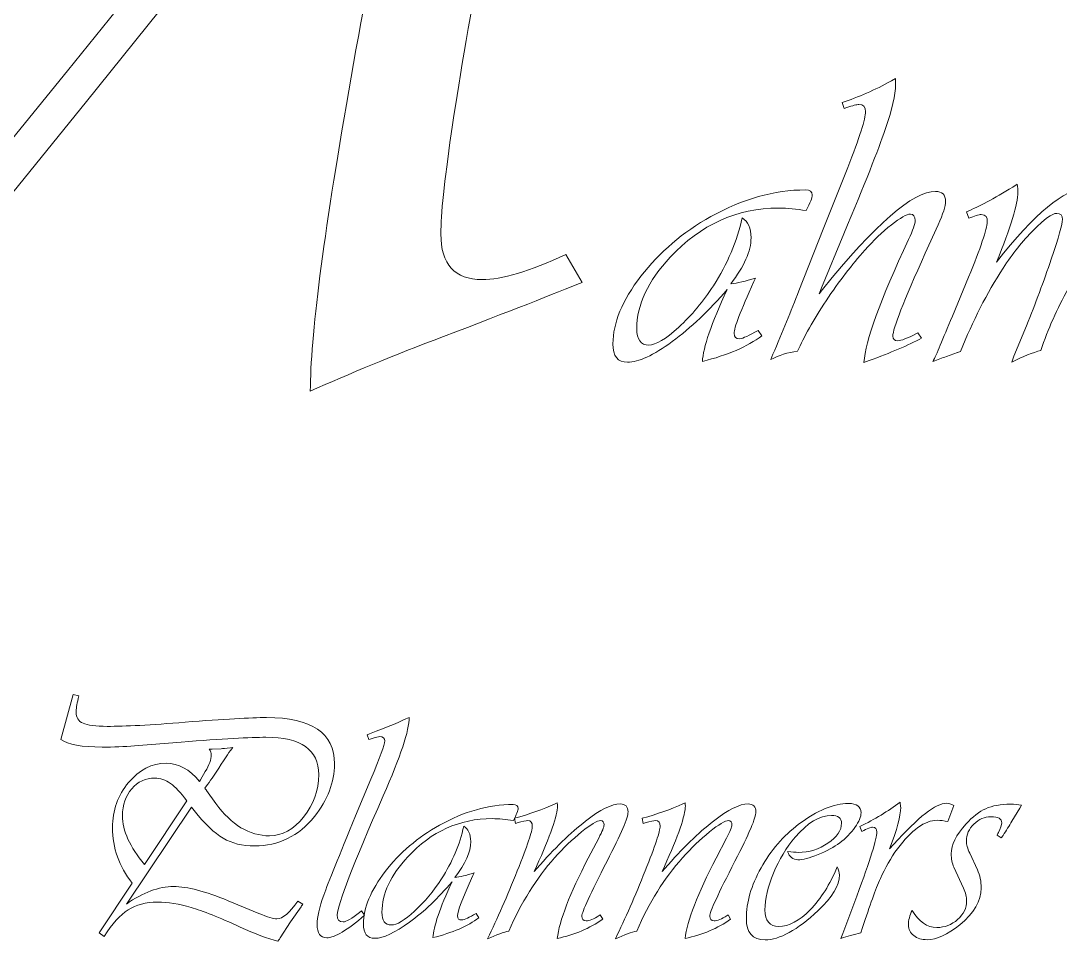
# Model space of a CAD drawing. Extents: x 752 to 1087, y 357 to 811.
# Drawn here: x 907.8206 to 908.025, y 378.8263 to 379.0072 of the extents above; entities that cross this region are included whole.
import ezdxf

# ---------------------------------------------------------------- set-up
doc = ezdxf.new("R2010")
doc.units = 0
doc.header["$MEASUREMENT"] = 0
doc.layers.get('0').update_dxf_attribs({"linetype": 'CONTINUOUS', "lineweight": 30})
doc.layers.add('Dim', color=142, linetype='CONTINUOUS', lineweight=0)
doc.layers.add('UG-Khartosha', color=11, linetype='CONTINUOUS', lineweight=20)

# ---------------------------------------------------------------- blocks, each defined once
blk = doc.blocks.new('fghty')
at = {"layer": 'UG-Khartosha'}
for points, knots in [([(-278.99037, -80.82905), (-278.99037, -80.82905), (-279.04894, -81.02427), (-279.04894, -81.02427), (-279.04894, -81.02427), (-279.04894, -81.02427), (-279.07658, -81.0197), (-279.07658, -81.0197), (-279.07658, -81.0197), (-279.07658, -81.0197), (-279.07277, -81.00576), (-279.07277, -81.00576), (-279.07277, -81.00576), (-279.06947, -80.99334), (-279.0677, -80.98294), (-279.0677, -80.97433), (-279.0677, -80.97433), (-279.0677, -80.94872), (-279.08824, -80.93579), (-279.12931, -80.93579), (-279.12931, -80.93579), (-279.18331, -80.93579), (-279.23478, -80.96317), (-279.28346, -81.01818), (-279.28346, -81.01818), (-279.33214, -81.0732), (-279.36991, -81.14596), (-279.39679, -81.23673), (-279.39679, -81.23673), (-279.412, -81.2887), (-279.43102, -81.37693), (-279.45383, -81.50192), (-279.45383, -81.50192), (-279.47665, -81.62666), (-279.48806, -81.705), (-279.48806, -81.7367), (-279.48806, -81.7367), (-279.48806, -81.7618), (-279.47665, -81.77448), (-279.45383, -81.77448), (-279.45383, -81.77448), (-279.43811, -81.77448), (-279.41504, -81.76763), (-279.38487, -81.75368), (-279.38487, -81.75368), (-279.38487, -81.75368), (-279.37143, -81.77676), (-279.37143, -81.77676), (-279.37143, -81.77676), (-279.39324, -81.78563), (-279.43127, -81.80059), (-279.48578, -81.82138), (-279.48578, -81.82138), (-279.52736, -81.8371), (-279.56412, -81.85231), (-279.59581, -81.86651), (-279.59581, -81.86651), (-279.59581, -81.82214), (-279.58516, -81.73949), (-279.56412, -81.6188), (-279.56412, -81.6188), (-279.54308, -81.49838), (-279.51874, -81.38074), (-279.4911, -81.2664), (-279.4911, -81.2664), (-279.4911, -81.2664), (-279.51772, -81.29986), (-279.51772, -81.29986), (-279.51772, -81.29986), (-279.53952, -81.3275), (-279.57325, -81.36958), (-279.61888, -81.42612), (-279.61888, -81.42612), (-279.61888, -81.42612), (-279.78063, -81.62742), (-279.78063, -81.62742), (-279.78063, -81.62742), (-279.78063, -81.62742), (-279.94568, -81.83101), (-279.94568, -81.83101), (-279.94568, -81.83101), (-279.94568, -81.83101), (-279.96191, -81.8518), (-279.96191, -81.8518), (-279.96191, -81.8518), (-279.96191, -81.8518), (-279.98042, -81.83837), (-279.98042, -81.83837), (-279.98042, -81.83837), (-279.96318, -81.80464), (-279.95456, -81.77118), (-279.95456, -81.73797), (-279.95456, -81.73797), (-279.95456, -81.6832), (-279.96749, -81.59878), (-279.9931, -81.48469), (-279.9931, -81.48469), (-279.9931, -81.48469), (-280.01617, -81.38454), (-280.01617, -81.38454), (-280.01617, -81.38454), (-280.01668, -81.38353), (-280.01794, -81.37795), (-280.01997, -81.36806), (-280.01997, -81.36806), (-280.13761, -81.52601), (-280.25981, -81.6472), (-280.38607, -81.73137), (-280.38607, -81.73137), (-280.51233, -81.81555), (-280.6353, -81.85763), (-280.75522, -81.85763), (-280.75522, -81.85763), (-280.83356, -81.85763), (-280.90759, -81.84065), (-280.97782, -81.80642), (-280.97782, -81.80642), (-281.04779, -81.77219), (-281.10281, -81.7258), (-281.14312, -81.66748), (-281.14312, -81.66748), (-281.18901, -81.60156), (-281.21208, -81.52398), (-281.21208, -81.43423), (-281.21208, -81.43423), (-281.21208, -81.31786), (-281.17203, -81.22354), (-281.09216, -81.15129), (-281.09216, -81.15129), (-281.01204, -81.07903), (-280.90784, -81.04278), (-280.77905, -81.04278), (-280.77905, -81.04278), (-280.70476, -81.04278), (-280.63733, -81.05697), (-280.57698, -81.08512), (-280.57698, -81.08512), (-280.51664, -81.11326), (-280.4383, -81.16701), (-280.34221, -81.24611), (-280.34221, -81.24611), (-280.30621, -81.27628), (-280.27908, -81.2915), (-280.26133, -81.2915), (-280.26133, -81.2915), (-280.24004, -81.2915), (-280.20531, -81.27806), (-280.15739, -81.25144), (-280.15739, -81.25144), (-280.15739, -81.25144), (-280.14243, -81.27374), (-280.14243, -81.27374), (-280.14243, -81.27374), (-280.14243, -81.27374), (-280.3303, -81.37693), (-280.3303, -81.37693), (-280.3303, -81.37693), (-280.3303, -81.37693), (-280.34956, -81.35919), (-280.34956, -81.35919), (-280.34956, -81.35919), (-280.43982, -81.2745), (-280.52856, -81.2096), (-280.61552, -81.16422), (-280.61552, -81.16422), (-280.70274, -81.11884), (-280.78285, -81.09627), (-280.85562, -81.09627), (-280.85562, -81.09627), (-280.94866, -81.09627), (-281.02345, -81.12365), (-281.07949, -81.17867), (-281.07949, -81.17867), (-281.13577, -81.23369), (-281.16391, -81.30671), (-281.16391, -81.39772), (-281.16391, -81.39772), (-281.16391, -81.51181), (-281.12157, -81.6041), (-281.03714, -81.67534), (-281.03714, -81.67534), (-280.95272, -81.74633), (-280.84294, -81.78182), (-280.7078, -81.78182), (-280.7078, -81.78182), (-280.5889, -81.78182), (-280.47202, -81.74354), (-280.35667, -81.66697), (-280.35667, -81.66697), (-280.24156, -81.59066), (-280.13153, -81.47835), (-280.02657, -81.33029), (-280.02657, -81.33029), (-280.03594, -81.27679), (-280.04076, -81.23191), (-280.04076, -81.19591), (-280.04076, -81.19591), (-280.04076, -81.10616), (-280.02124, -81.01793), (-279.98194, -80.93147), (-279.98194, -80.93147), (-279.9429, -80.84477), (-279.90309, -80.80141), (-279.86228, -80.80141), (-279.86228, -80.80141), (-279.82222, -80.80141), (-279.80219, -80.83564), (-279.80219, -80.90384), (-279.80219, -80.90384), (-279.80219, -80.94796), (-279.8141, -80.99867), (-279.83794, -81.05571), (-279.83794, -81.05571), (-279.86152, -81.11301), (-279.90107, -81.18551), (-279.95608, -81.27374), (-279.95608, -81.27374), (-279.95051, -81.30011), (-279.9396, -81.34499), (-279.92338, -81.40888), (-279.92338, -81.40888), (-279.89498, -81.51942), (-279.87698, -81.61399), (-279.86912, -81.69283), (-279.86912, -81.69283), (-279.8572, -81.67737), (-279.84935, -81.66723), (-279.84529, -81.66241), (-279.84529, -81.66241), (-279.84529, -81.66241), (-279.79636, -81.60207), (-279.79636, -81.60207), (-279.79636, -81.60207), (-279.79636, -81.60207), (-279.44952, -81.17284), (-279.44952, -81.17284), (-279.44952, -81.17284), (-279.36713, -81.07143), (-279.3078, -81.00221), (-279.27154, -80.9652), (-279.27154, -80.9652), (-279.23503, -80.92843), (-279.19624, -80.89827), (-279.15441, -80.87494), (-279.15441, -80.87494), (-279.09965, -80.84426), (-279.04488, -80.82905), (-278.99037, -80.82905)], [0, 0, 0, 0, 0.016129, 0.016129, 0.016129, 0.016129, 0.032258, 0.032258, 0.032258, 0.032258, 0.048387, 0.048387, 0.048387, 0.048387, 0.064516, 0.064516, 0.064516, 0.064516, 0.080645, 0.080645, 0.080645, 0.080645, 0.096774, 0.096774, 0.096774, 0.096774, 0.112903, 0.112903, 0.112903, 0.112903, 0.129032, 0.129032, 0.129032, 0.129032, 0.145161, 0.145161, 0.145161, 0.145161, 0.16129, 0.16129, 0.16129, 0.16129, 0.177419, 0.177419, 0.177419, 0.177419, 0.193548, 0.193548, 0.193548, 0.193548, 0.209677, 0.209677, 0.209677, 0.209677, 0.225806, 0.225806, 0.225806, 0.225806, 0.241935, 0.241935, 0.241935, 0.241935, 0.258065, 0.258065, 0.258065, 0.258065, 0.274194, 0.274194, 0.274194, 0.274194, 0.290323, 0.290323, 0.290323, 0.290323, 0.306452, 0.306452, 0.306452, 0.306452, 0.322581, 0.322581, 0.322581, 0.322581, 0.33871, 0.33871, 0.33871, 0.33871, 0.354839, 0.354839, 0.354839, 0.354839, 0.370968, 0.370968, 0.370968, 0.370968, 0.387097, 0.387097, 0.387097, 0.387097, 0.403226, 0.403226, 0.403226, 0.403226, 0.419355, 0.419355, 0.419355, 0.419355, 0.435484, 0.435484, 0.435484, 0.435484, 0.451613, 0.451613, 0.451613, 0.451613, 0.467742, 0.467742, 0.467742, 0.467742, 0.483871, 0.483871, 0.483871, 0.483871, 0.5, 0.5, 0.5, 0.5, 0.516129, 0.516129, 0.516129, 0.516129, 0.532258, 0.532258, 0.532258, 0.532258, 0.548387, 0.548387, 0.548387, 0.548387, 0.564516, 0.564516, 0.564516, 0.564516, 0.580645, 0.580645, 0.580645, 0.580645, 0.596774, 0.596774, 0.596774, 0.596774, 0.612903, 0.612903, 0.612903, 0.612903, 0.629032, 0.629032, 0.629032, 0.629032, 0.645161, 0.645161, 0.645161, 0.645161, 0.66129, 0.66129, 0.66129, 0.66129, 0.677419, 0.677419, 0.677419, 0.677419, 0.693548, 0.693548, 0.693548, 0.693548, 0.709677, 0.709677, 0.709677, 0.709677, 0.725806, 0.725806, 0.725806, 0.725806, 0.741935, 0.741935, 0.741935, 0.741935, 0.758065, 0.758065, 0.758065, 0.758065, 0.774194, 0.774194, 0.774194, 0.774194, 0.790323, 0.790323, 0.790323, 0.790323, 0.806452, 0.806452, 0.806452, 0.806452, 0.822581, 0.822581, 0.822581, 0.822581, 0.83871, 0.83871, 0.83871, 0.83871, 0.854839, 0.854839, 0.854839, 0.854839, 0.870968, 0.870968, 0.870968, 0.870968, 0.887097, 0.887097, 0.887097, 0.887097, 0.903226, 0.903226, 0.903226, 0.903226, 0.919355, 0.919355, 0.919355, 0.919355, 0.935484, 0.935484, 0.935484, 0.935484, 0.951613, 0.951613, 0.951613, 0.951613, 0.967742, 0.967742, 0.967742, 0.967742, 0.983871, 0.983871, 0.983871, 0.983871, 1, 1, 1, 1]), ([(-279.09422, -81.81826), (-279.09422, -81.81826), (-279.09114, -81.82269), (-279.09114, -81.82269), (-279.09114, -81.82269), (-279.10232, -81.82875), (-279.11677, -81.83493), (-279.13454, -81.84128), (-279.13454, -81.84128), (-279.13454, -81.84128), (-279.13879, -81.84285), (-279.13879, -81.84285), (-279.13879, -81.84285), (-279.13751, -81.82508), (-279.12528, -81.79129), (-279.10197, -81.74142), (-279.10197, -81.74142), (-279.0983, -81.73373), (-279.09649, -81.72848), (-279.09649, -81.72575), (-279.09649, -81.72575), (-279.09649, -81.72219), (-279.09778, -81.72044), (-279.1004, -81.72044), (-279.1004, -81.72044), (-279.10337, -81.72044), (-279.10861, -81.72342), (-279.11613, -81.7293), (-279.11613, -81.7293), (-279.12364, -81.73524), (-279.13093, -81.74218), (-279.13797, -81.75016), (-279.13797, -81.75016), (-279.14864, -81.76198), (-279.1593, -81.77591), (-279.16996, -81.79187), (-279.16996, -81.79187), (-279.18057, -81.80789), (-279.18843, -81.82176), (-279.19355, -81.83364), (-279.19355, -81.83364), (-279.20154, -81.83463), (-279.20894, -81.8369), (-279.21575, -81.84046), (-279.21575, -81.84046), (-279.21575, -81.84046), (-279.21389, -81.83603), (-279.21389, -81.83603), (-279.21389, -81.83603), (-279.20614, -81.81791), (-279.19897, -81.80044), (-279.19239, -81.7836), (-279.19239, -81.7836), (-279.19239, -81.7836), (-279.17241, -81.73274), (-279.17241, -81.73274), (-279.17241, -81.73274), (-279.17241, -81.73274), (-279.15207, -81.68205), (-279.15207, -81.68205), (-279.15207, -81.68205), (-279.14235, -81.65712), (-279.13745, -81.64174), (-279.13745, -81.63597), (-279.13745, -81.63597), (-279.13745, -81.63195), (-279.13926, -81.62997), (-279.14293, -81.62997), (-279.14293, -81.62997), (-279.14462, -81.62997), (-279.14794, -81.63084), (-279.15295, -81.63253), (-279.15295, -81.63253), (-279.15295, -81.63253), (-279.15516, -81.63341), (-279.15516, -81.63341), (-279.15516, -81.63341), (-279.15516, -81.63341), (-279.15685, -81.62846), (-279.15685, -81.62846), (-279.15685, -81.62846), (-279.14334, -81.62391), (-279.12976, -81.61797), (-279.11607, -81.61057), (-279.11607, -81.61057), (-279.11607, -81.61057), (-279.11281, -81.60865), (-279.11281, -81.60865), (-279.11281, -81.60865), (-279.11275, -81.6108), (-279.11269, -81.61243), (-279.11269, -81.61342), (-279.11269, -81.61342), (-279.11269, -81.62187), (-279.11555, -81.63428), (-279.1212, -81.65071), (-279.1212, -81.65071), (-279.12691, -81.66719), (-279.13827, -81.69586), (-279.15534, -81.73681), (-279.15534, -81.73681), (-279.15534, -81.73681), (-279.17375, -81.78138), (-279.17375, -81.78138), (-279.17375, -81.78138), (-279.17375, -81.78138), (-279.17585, -81.78616), (-279.17585, -81.78616), (-279.17585, -81.78616), (-279.17585, -81.78616), (-279.17293, -81.78261), (-279.17293, -81.78261), (-279.17293, -81.78261), (-279.12935, -81.72866), (-279.09825, -81.70168), (-279.0796, -81.70168), (-279.0796, -81.70168), (-279.07413, -81.70168), (-279.07138, -81.70443), (-279.07138, -81.7099), (-279.07138, -81.7099), (-279.07138, -81.71386), (-279.07342, -81.72033), (-279.0775, -81.72936), (-279.0775, -81.72936), (-279.0775, -81.72936), (-279.08811, -81.75272), (-279.08811, -81.75272), (-279.08811, -81.75272), (-279.10599, -81.7921), (-279.1149, -81.81488), (-279.1149, -81.82117), (-279.1149, -81.82117), (-279.1149, -81.82368), (-279.11362, -81.8249), (-279.111, -81.8249), (-279.111, -81.8249), (-279.10791, -81.8249), (-279.10284, -81.82298), (-279.0958, -81.81913), (-279.0958, -81.81913), (-279.0958, -81.81913), (-279.09422, -81.81826), (-279.09422, -81.81826)], [0, 0, 0, 0, 0.027778, 0.027778, 0.027778, 0.027778, 0.055556, 0.055556, 0.055556, 0.055556, 0.083333, 0.083333, 0.083333, 0.083333, 0.111111, 0.111111, 0.111111, 0.111111, 0.138889, 0.138889, 0.138889, 0.138889, 0.166667, 0.166667, 0.166667, 0.166667, 0.194444, 0.194444, 0.194444, 0.194444, 0.222222, 0.222222, 0.222222, 0.222222, 0.25, 0.25, 0.25, 0.25, 0.277778, 0.277778, 0.277778, 0.277778, 0.305556, 0.305556, 0.305556, 0.305556, 0.333333, 0.333333, 0.333333, 0.333333, 0.361111, 0.361111, 0.361111, 0.361111, 0.388889, 0.388889, 0.388889, 0.388889, 0.416667, 0.416667, 0.416667, 0.416667, 0.444444, 0.444444, 0.444444, 0.444444, 0.472222, 0.472222, 0.472222, 0.472222, 0.5, 0.5, 0.5, 0.5, 0.527778, 0.527778, 0.527778, 0.527778, 0.555556, 0.555556, 0.555556, 0.555556, 0.583333, 0.583333, 0.583333, 0.583333, 0.611111, 0.611111, 0.611111, 0.611111, 0.638889, 0.638889, 0.638889, 0.638889, 0.666667, 0.666667, 0.666667, 0.666667, 0.694444, 0.694444, 0.694444, 0.694444, 0.722222, 0.722222, 0.722222, 0.722222, 0.75, 0.75, 0.75, 0.75, 0.777778, 0.777778, 0.777778, 0.777778, 0.805556, 0.805556, 0.805556, 0.805556, 0.833333, 0.833333, 0.833333, 0.833333, 0.861111, 0.861111, 0.861111, 0.861111, 0.888889, 0.888889, 0.888889, 0.888889, 0.916667, 0.916667, 0.916667, 0.916667, 0.944444, 0.944444, 0.944444, 0.944444, 0.972222, 0.972222, 0.972222, 0.972222, 1, 1, 1, 1]), ([(-279.22618, -81.8164), (-279.22618, -81.8164), (-279.22309, -81.82083), (-279.22309, -81.82083), (-279.22309, -81.82083), (-279.23503, -81.8298), (-279.25135, -81.83685), (-279.27209, -81.84197), (-279.27209, -81.84197), (-279.27151, -81.8305), (-279.26475, -81.81069), (-279.25175, -81.78261), (-279.25175, -81.78261), (-279.26644, -81.79985), (-279.28153, -81.81424), (-279.29708, -81.8256), (-279.29708, -81.8256), (-279.31258, -81.83696), (-279.32493, -81.84267), (-279.33402, -81.84267), (-279.33402, -81.84267), (-279.342, -81.84267), (-279.34596, -81.83761), (-279.34596, -81.82747), (-279.34596, -81.82747), (-279.34596, -81.81028), (-279.33827, -81.7917), (-279.32295, -81.77171), (-279.32295, -81.77171), (-279.30757, -81.75179), (-279.28828, -81.73536), (-279.26504, -81.72248), (-279.26504, -81.72248), (-279.23888, -81.7078), (-279.21284, -81.70046), (-279.18692, -81.70046), (-279.18692, -81.70046), (-279.18324, -81.70046), (-279.18144, -81.7018), (-279.18144, -81.70454), (-279.18144, -81.70454), (-279.18144, -81.70681), (-279.18313, -81.71118), (-279.18656, -81.71753), (-279.18656, -81.71753), (-279.19431, -81.71619), (-279.20183, -81.71549), (-279.20911, -81.71549), (-279.20911, -81.71549), (-279.24377, -81.71549), (-279.27366, -81.72901), (-279.29866, -81.75598), (-279.29866, -81.75598), (-279.31712, -81.77573), (-279.32633, -81.79537), (-279.32633, -81.81488), (-279.32633, -81.81488), (-279.32633, -81.82397), (-279.32295, -81.82852), (-279.31625, -81.82852), (-279.31625, -81.82852), (-279.3106, -81.82852), (-279.30238, -81.82362), (-279.29167, -81.81378), (-279.29167, -81.81378), (-279.281, -81.80393), (-279.27145, -81.79251), (-279.263, -81.77952), (-279.263, -81.77952), (-279.25141, -81.76152), (-279.24354, -81.74288), (-279.23929, -81.72353), (-279.23929, -81.72353), (-279.23439, -81.72645), (-279.23195, -81.73192), (-279.23195, -81.7399), (-279.23195, -81.7399), (-279.23195, -81.75091), (-279.23754, -81.76361), (-279.24873, -81.77795), (-279.24873, -81.77795), (-279.24325, -81.77754), (-279.23649, -81.77591), (-279.2284, -81.77317), (-279.2284, -81.77317), (-279.2284, -81.77317), (-279.22973, -81.77608), (-279.22973, -81.77608), (-279.22973, -81.77608), (-279.24057, -81.80032), (-279.24599, -81.81454), (-279.24599, -81.81861), (-279.24599, -81.81861), (-279.24599, -81.82193), (-279.24447, -81.82345), (-279.24139, -81.82321), (-279.24139, -81.82321), (-279.23853, -81.82298), (-279.23346, -81.82071), (-279.22618, -81.8164)], [0, 0, 0, 0, 0.04, 0.04, 0.04, 0.04, 0.08, 0.08, 0.08, 0.08, 0.12, 0.12, 0.12, 0.12, 0.16, 0.16, 0.16, 0.16, 0.2, 0.2, 0.2, 0.2, 0.24, 0.24, 0.24, 0.24, 0.28, 0.28, 0.28, 0.28, 0.32, 0.32, 0.32, 0.32, 0.36, 0.36, 0.36, 0.36, 0.4, 0.4, 0.4, 0.4, 0.44, 0.44, 0.44, 0.44, 0.48, 0.48, 0.48, 0.48, 0.52, 0.52, 0.52, 0.52, 0.56, 0.56, 0.56, 0.56, 0.6, 0.6, 0.6, 0.6, 0.64, 0.64, 0.64, 0.64, 0.68, 0.68, 0.68, 0.68, 0.72, 0.72, 0.72, 0.72, 0.76, 0.76, 0.76, 0.76, 0.8, 0.8, 0.8, 0.8, 0.84, 0.84, 0.84, 0.84, 0.88, 0.88, 0.88, 0.88, 0.92, 0.92, 0.92, 0.92, 0.96, 0.96, 0.96, 0.96, 1, 1, 1, 1]), ([(-278.90884, -81.81686), (-278.90884, -81.81686), (-278.9061, -81.82135), (-278.9061, -81.82135), (-278.9061, -81.82135), (-278.91822, -81.82997), (-278.93255, -81.83702), (-278.94916, -81.8425), (-278.94916, -81.8425), (-278.94735, -81.81768), (-278.93564, -81.78319), (-278.91414, -81.73903), (-278.91414, -81.73903), (-278.91414, -81.73903), (-278.90919, -81.72848), (-278.90919, -81.72848), (-278.90919, -81.72848), (-278.90832, -81.72674), (-278.90785, -81.72534), (-278.90785, -81.72417), (-278.90785, -81.72417), (-278.90785, -81.72144), (-278.90907, -81.72009), (-278.91146, -81.72009), (-278.91146, -81.72009), (-278.9163, -81.72009), (-278.92597, -81.72738), (-278.94042, -81.74194), (-278.94042, -81.74194), (-278.9509, -81.75243), (-278.96081, -81.76577), (-278.97007, -81.78208), (-278.97007, -81.78208), (-278.97933, -81.79834), (-278.98685, -81.81529), (-278.99268, -81.83295), (-278.99268, -81.83295), (-278.99938, -81.83463), (-279.00742, -81.83784), (-279.01674, -81.8425), (-279.01674, -81.8425), (-279.01674, -81.8425), (-279.01487, -81.83772), (-279.01487, -81.83772), (-279.01487, -81.83772), (-279.01487, -81.83772), (-279.00462, -81.81261), (-279.00462, -81.81261), (-279.00462, -81.81261), (-278.9971, -81.79409), (-278.99029, -81.77579), (-278.98411, -81.75767), (-278.98411, -81.75767), (-278.978, -81.73961), (-278.97491, -81.7286), (-278.97491, -81.72476), (-278.97491, -81.72476), (-278.97491, -81.72144), (-278.97642, -81.7198), (-278.97951, -81.7198), (-278.97951, -81.7198), (-278.98341, -81.7198), (-278.98982, -81.72441), (-278.9988, -81.73355), (-278.9988, -81.73355), (-279.00782, -81.7427), (-279.01616, -81.75319), (-279.02391, -81.76501), (-279.02391, -81.76501), (-279.0373, -81.78576), (-279.04901, -81.80865), (-279.05892, -81.83382), (-279.05892, -81.83382), (-279.06037, -81.83422), (-279.06125, -81.83452), (-279.06148, -81.83463), (-279.06148, -81.83463), (-279.06148, -81.83463), (-279.07051, -81.8379), (-279.07051, -81.8379), (-279.07051, -81.8379), (-279.07412, -81.83912), (-279.07791, -81.84057), (-279.08176, -81.84215), (-279.08176, -81.84215), (-279.07902, -81.83638), (-279.07372, -81.82385), (-279.06573, -81.80463), (-279.06573, -81.80463), (-279.06573, -81.80463), (-279.05239, -81.77253), (-279.05239, -81.77253), (-279.05239, -81.77253), (-279.04243, -81.74818), (-279.03725, -81.73297), (-279.03689, -81.72691), (-279.03689, -81.72691), (-279.03666, -81.72284), (-279.03829, -81.7208), (-279.04185, -81.7208), (-279.04185, -81.7208), (-279.04412, -81.7208), (-279.0475, -81.72184), (-279.05204, -81.72388), (-279.05204, -81.72388), (-279.05204, -81.72388), (-279.05414, -81.71841), (-279.05414, -81.71841), (-279.05414, -81.71841), (-279.04423, -81.7145), (-279.03148, -81.70775), (-279.01586, -81.69807), (-279.01586, -81.69807), (-279.01586, -81.69807), (-279.01213, -81.69569), (-279.01213, -81.69569), (-279.01213, -81.69569), (-279.01178, -81.69831), (-279.01161, -81.70052), (-279.01161, -81.70233), (-279.01161, -81.70233), (-279.01161, -81.712), (-279.01755, -81.73128), (-279.02938, -81.76006), (-279.02938, -81.76006), (-278.99775, -81.71969), (-278.97322, -81.69947), (-278.9558, -81.69947), (-278.9558, -81.69947), (-278.95067, -81.69947), (-278.94811, -81.70221), (-278.94811, -81.70769), (-278.94811, -81.70769), (-278.94811, -81.71584), (-278.95388, -81.73408), (-278.96535, -81.76228), (-278.96535, -81.76228), (-278.95225, -81.74509), (-278.93809, -81.73029), (-278.92277, -81.71788), (-278.92277, -81.71788), (-278.90744, -81.70547), (-278.89573, -81.6993), (-278.88752, -81.6993), (-278.88752, -81.6993), (-278.88274, -81.6993), (-278.88035, -81.70168), (-278.88035, -81.70646), (-278.88035, -81.70646), (-278.88035, -81.70978), (-278.88466, -81.72062), (-278.89334, -81.73909), (-278.89334, -81.73909), (-278.91414, -81.78377), (-278.92457, -81.80976), (-278.92457, -81.81692), (-278.92457, -81.81692), (-278.92457, -81.82001), (-278.92311, -81.82153), (-278.92015, -81.82153), (-278.92015, -81.82153), (-278.91799, -81.82153), (-278.9142, -81.81995), (-278.90884, -81.81686)], [0, 0, 0, 0, 0.02439, 0.02439, 0.02439, 0.02439, 0.04878, 0.04878, 0.04878, 0.04878, 0.073171, 0.073171, 0.073171, 0.073171, 0.097561, 0.097561, 0.097561, 0.097561, 0.121951, 0.121951, 0.121951, 0.121951, 0.146341, 0.146341, 0.146341, 0.146341, 0.170732, 0.170732, 0.170732, 0.170732, 0.195122, 0.195122, 0.195122, 0.195122, 0.219512, 0.219512, 0.219512, 0.219512, 0.243902, 0.243902, 0.243902, 0.243902, 0.268293, 0.268293, 0.268293, 0.268293, 0.292683, 0.292683, 0.292683, 0.292683, 0.317073, 0.317073, 0.317073, 0.317073, 0.341463, 0.341463, 0.341463, 0.341463, 0.365854, 0.365854, 0.365854, 0.365854, 0.390244, 0.390244, 0.390244, 0.390244, 0.414634, 0.414634, 0.414634, 0.414634, 0.439024, 0.439024, 0.439024, 0.439024, 0.463415, 0.463415, 0.463415, 0.463415, 0.487805, 0.487805, 0.487805, 0.487805, 0.512195, 0.512195, 0.512195, 0.512195, 0.536585, 0.536585, 0.536585, 0.536585, 0.560976, 0.560976, 0.560976, 0.560976, 0.585366, 0.585366, 0.585366, 0.585366, 0.609756, 0.609756, 0.609756, 0.609756, 0.634146, 0.634146, 0.634146, 0.634146, 0.658537, 0.658537, 0.658537, 0.658537, 0.682927, 0.682927, 0.682927, 0.682927, 0.707317, 0.707317, 0.707317, 0.707317, 0.731707, 0.731707, 0.731707, 0.731707, 0.756098, 0.756098, 0.756098, 0.756098, 0.780488, 0.780488, 0.780488, 0.780488, 0.804878, 0.804878, 0.804878, 0.804878, 0.829268, 0.829268, 0.829268, 0.829268, 0.853659, 0.853659, 0.853659, 0.853659, 0.878049, 0.878049, 0.878049, 0.878049, 0.902439, 0.902439, 0.902439, 0.902439, 0.926829, 0.926829, 0.926829, 0.926829, 0.95122, 0.95122, 0.95122, 0.95122, 0.97561, 0.97561, 0.97561, 0.97561, 1, 1, 1, 1]), ([(-279.69381, -82.20987), (-279.69381, -82.20987), (-279.74771, -82.28977), (-279.74771, -82.28977), (-279.74771, -82.28977), (-279.73392, -82.28013), (-279.7209, -82.2753), (-279.70864, -82.2753), (-279.70864, -82.2753), (-279.69752, -82.2753), (-279.68251, -82.27919), (-279.66361, -82.28696), (-279.66361, -82.28696), (-279.66361, -82.28696), (-279.63842, -82.29741), (-279.63842, -82.29741), (-279.63842, -82.29741), (-279.6311, -82.30044), (-279.62613, -82.30193), (-279.62346, -82.30193), (-279.62346, -82.30193), (-279.61862, -82.30193), (-279.61283, -82.29705), (-279.60609, -82.28723), (-279.60609, -82.28723), (-279.60609, -82.28723), (-279.60198, -82.28977), (-279.60198, -82.28977), (-279.60198, -82.28977), (-279.60279, -82.29099), (-279.60329, -82.29176), (-279.60347, -82.29203), (-279.60347, -82.29203), (-279.60347, -82.29203), (-279.6122, -82.30446), (-279.6122, -82.30446), (-279.6122, -82.30446), (-279.6122, -82.30446), (-279.62065, -82.31771), (-279.62065, -82.31771), (-279.62065, -82.31771), (-279.62083, -82.31807), (-279.62147, -82.31893), (-279.62251, -82.32038), (-279.62251, -82.32038), (-279.63083, -82.31834), (-279.64127, -82.31446), (-279.6538, -82.30871), (-279.6538, -82.30871), (-279.6712, -82.30084), (-279.68468, -82.29542), (-279.69431, -82.29253), (-279.69431, -82.29253), (-279.70394, -82.28959), (-279.71321, -82.28814), (-279.72217, -82.28814), (-279.72217, -82.28814), (-279.73162, -82.28814), (-279.73962, -82.29026), (-279.74627, -82.29452), (-279.74627, -82.29452), (-279.75287, -82.29876), (-279.75951, -82.30604), (-279.76612, -82.3164), (-279.76612, -82.3164), (-279.76612, -82.3164), (-279.77009, -82.3136), (-279.77009, -82.3136), (-279.77009, -82.3136), (-279.77009, -82.3136), (-279.74283, -82.2724), (-279.74283, -82.2724), (-279.74283, -82.2724), (-279.75368, -82.25879), (-279.75911, -82.24355), (-279.75911, -82.22669), (-279.75911, -82.22669), (-279.75911, -82.21249), (-279.75468, -82.20005), (-279.74586, -82.18947), (-279.74586, -82.18947), (-279.73704, -82.17885), (-279.72669, -82.17356), (-279.71484, -82.17356), (-279.71484, -82.17356), (-279.7048, -82.17356), (-279.69562, -82.17853), (-279.6873, -82.18852), (-279.6873, -82.18852), (-279.6873, -82.18852), (-279.68649, -82.18721), (-279.68649, -82.18721), (-279.68649, -82.18721), (-279.68649, -82.18721), (-279.68251, -82.18034), (-279.68251, -82.18034), (-279.68251, -82.18034), (-279.67925, -82.17487), (-279.67763, -82.1703), (-279.67763, -82.16668), (-279.67763, -82.16668), (-279.67763, -82.1651), (-279.67822, -82.16352), (-279.67934, -82.16194), (-279.67934, -82.16194), (-279.67767, -82.16185), (-279.67681, -82.1618), (-279.67672, -82.1618), (-279.67672, -82.1618), (-279.67672, -82.1618), (-279.66953, -82.16153), (-279.66953, -82.16153), (-279.66953, -82.16153), (-279.6684, -82.16153), (-279.66578, -82.16126), (-279.66175, -82.16072), (-279.66175, -82.16072), (-279.66175, -82.16072), (-279.6599, -82.16044), (-279.6599, -82.16044), (-279.6599, -82.16044), (-279.66194, -82.16311), (-279.66578, -82.16881), (-279.67143, -82.17754), (-279.67143, -82.17754), (-279.67415, -82.18179), (-279.67722, -82.18636), (-279.6807, -82.19119), (-279.6807, -82.19119), (-279.6807, -82.19119), (-279.68278, -82.19422), (-279.68278, -82.19422), (-279.68278, -82.19422), (-279.68201, -82.19531), (-279.68156, -82.19589), (-279.68147, -82.19608), (-279.68147, -82.19608), (-279.68147, -82.19608), (-279.67378, -82.20679), (-279.67378, -82.20679), (-279.67378, -82.20679), (-279.6609, -82.22456), (-279.64616, -82.23342), (-279.62956, -82.23342), (-279.62956, -82.23342), (-279.61911, -82.23342), (-279.60971, -82.22827), (-279.60139, -82.21791), (-279.60139, -82.21791), (-279.59302, -82.20761), (-279.58887, -82.19594), (-279.58887, -82.18296), (-279.58887, -82.18296), (-279.58887, -82.16239), (-279.60338, -82.15213), (-279.63245, -82.15213), (-279.63245, -82.15213), (-279.64507, -82.15213), (-279.6684, -82.15344), (-279.70241, -82.1561), (-279.70241, -82.1561), (-279.70241, -82.1561), (-279.74084, -82.15918), (-279.74084, -82.15918), (-279.74084, -82.15918), (-279.74939, -82.15986), (-279.75829, -82.16022), (-279.76756, -82.16022), (-279.76756, -82.16022), (-279.78439, -82.16022), (-279.79578, -82.15814), (-279.80188, -82.15398), (-279.80188, -82.15398), (-279.80188, -82.15398), (-279.79171, -82.11677), (-279.79171, -82.11677), (-279.79171, -82.11677), (-279.79171, -82.11677), (-279.78705, -82.11794), (-279.78705, -82.11794), (-279.78705, -82.11794), (-279.78705, -82.11794), (-279.78746, -82.1202), (-279.78746, -82.1202), (-279.78746, -82.1202), (-279.78859, -82.12531), (-279.78918, -82.12906), (-279.78918, -82.13146), (-279.78918, -82.13146), (-279.78918, -82.1358), (-279.78728, -82.13883), (-279.78348, -82.14055), (-279.78348, -82.14055), (-279.77968, -82.14227), (-279.77304, -82.14313), (-279.76349, -82.14313), (-279.76349, -82.14313), (-279.74889, -82.14313), (-279.72746, -82.142), (-279.69911, -82.13969), (-279.69911, -82.13969), (-279.66714, -82.13711), (-279.6448, -82.13585), (-279.63205, -82.13585), (-279.63205, -82.13585), (-279.59461, -82.13585), (-279.57589, -82.1486), (-279.57589, -82.1741), (-279.57589, -82.1741), (-279.57589, -82.18938), (-279.58141, -82.20385), (-279.59244, -82.21755), (-279.59244, -82.21755), (-279.60551, -82.2337), (-279.62201, -82.24179), (-279.64186, -82.24179), (-279.64186, -82.24179), (-279.65185, -82.24179), (-279.66044, -82.23967), (-279.66768, -82.23541), (-279.66768, -82.23541), (-279.67496, -82.23121), (-279.68292, -82.22361), (-279.69169, -82.21262), (-279.69169, -82.21262), (-279.69169, -82.21262), (-279.69381, -82.20987), (-279.69381, -82.20987)], [0, 0, 0, 0, 0.017544, 0.017544, 0.017544, 0.017544, 0.035088, 0.035088, 0.035088, 0.035088, 0.052632, 0.052632, 0.052632, 0.052632, 0.070175, 0.070175, 0.070175, 0.070175, 0.087719, 0.087719, 0.087719, 0.087719, 0.105263, 0.105263, 0.105263, 0.105263, 0.122807, 0.122807, 0.122807, 0.122807, 0.140351, 0.140351, 0.140351, 0.140351, 0.157895, 0.157895, 0.157895, 0.157895, 0.175439, 0.175439, 0.175439, 0.175439, 0.192982, 0.192982, 0.192982, 0.192982, 0.210526, 0.210526, 0.210526, 0.210526, 0.22807, 0.22807, 0.22807, 0.22807, 0.245614, 0.245614, 0.245614, 0.245614, 0.263158, 0.263158, 0.263158, 0.263158, 0.280702, 0.280702, 0.280702, 0.280702, 0.298246, 0.298246, 0.298246, 0.298246, 0.315789, 0.315789, 0.315789, 0.315789, 0.333333, 0.333333, 0.333333, 0.333333, 0.350877, 0.350877, 0.350877, 0.350877, 0.368421, 0.368421, 0.368421, 0.368421, 0.385965, 0.385965, 0.385965, 0.385965, 0.403509, 0.403509, 0.403509, 0.403509, 0.421053, 0.421053, 0.421053, 0.421053, 0.438596, 0.438596, 0.438596, 0.438597, 0.45614, 0.45614, 0.45614, 0.45614, 0.473684, 0.473684, 0.473684, 0.473684, 0.491228, 0.491228, 0.491228, 0.491228, 0.508772, 0.508772, 0.508772, 0.508772, 0.526316, 0.526316, 0.526316, 0.526316, 0.54386, 0.54386, 0.54386, 0.54386, 0.561404, 0.561404, 0.561404, 0.561404, 0.578947, 0.578947, 0.578947, 0.578947, 0.596491, 0.596491, 0.596491, 0.596491, 0.614035, 0.614035, 0.614035, 0.614035, 0.631579, 0.631579, 0.631579, 0.631579, 0.649123, 0.649123, 0.649123, 0.649123, 0.666667, 0.666667, 0.666667, 0.666667, 0.684211, 0.684211, 0.684211, 0.684211, 0.701754, 0.701754, 0.701754, 0.701754, 0.719298, 0.719298, 0.719298, 0.719298, 0.736842, 0.736842, 0.736842, 0.736842, 0.754386, 0.754386, 0.754386, 0.754386, 0.77193, 0.77193, 0.77193, 0.77193, 0.789474, 0.789474, 0.789474, 0.789474, 0.807018, 0.807018, 0.807018, 0.807018, 0.824561, 0.824561, 0.824561, 0.824561, 0.842105, 0.842105, 0.842105, 0.842105, 0.859649, 0.859649, 0.859649, 0.859649, 0.877193, 0.877193, 0.877193, 0.877193, 0.894737, 0.894737, 0.894737, 0.894737, 0.912281, 0.912281, 0.912281, 0.912281, 0.929825, 0.929825, 0.929825, 0.929825, 0.947368, 0.947368, 0.947368, 0.947368, 0.964912, 0.964912, 0.964912, 0.964912, 0.982456, 0.982456, 0.982456, 0.982456, 1, 1, 1, 1]), ([(-279.51417, -82.13571), (-279.51417, -82.14647), (-279.52131, -82.16804), (-279.53564, -82.20046), (-279.53564, -82.20046), (-279.56047, -82.25689), (-279.57308, -82.28968), (-279.57354, -82.29876), (-279.57354, -82.29876), (-279.57372, -82.30274), (-279.57214, -82.30464), (-279.56874, -82.30446), (-279.56874, -82.30446), (-279.56621, -82.30437), (-279.56164, -82.30175), (-279.55509, -82.29664), (-279.55509, -82.29664), (-279.55509, -82.29664), (-279.55351, -82.29546), (-279.55351, -82.29546), (-279.55351, -82.29546), (-279.55351, -82.29546), (-279.55097, -82.2989), (-279.55097, -82.2989), (-279.55097, -82.2989), (-279.56522, -82.31133), (-279.57566, -82.31757), (-279.58226, -82.31757), (-279.58226, -82.31757), (-279.58755, -82.31757), (-279.59022, -82.31387), (-279.59022, -82.30645), (-279.59022, -82.30645), (-279.59022, -82.30071), (-279.58837, -82.29266), (-279.58471, -82.28235), (-279.58471, -82.28235), (-279.58104, -82.27199), (-279.57227, -82.25025), (-279.55843, -82.21701), (-279.55843, -82.21701), (-279.55843, -82.21701), (-279.54582, -82.18681), (-279.54582, -82.18681), (-279.54582, -82.18681), (-279.53822, -82.16872), (-279.53442, -82.15818), (-279.53442, -82.15515), (-279.53442, -82.15515), (-279.53442, -82.15276), (-279.53578, -82.15158), (-279.53854, -82.15158), (-279.53854, -82.15158), (-279.53949, -82.15158), (-279.54184, -82.15217), (-279.54555, -82.1533), (-279.54555, -82.1533), (-279.546, -82.15348), (-279.54668, -82.15371), (-279.54754, -82.15398), (-279.54754, -82.15398), (-279.54754, -82.15398), (-279.54889, -82.15014), (-279.54889, -82.15014), (-279.54889, -82.15014), (-279.54889, -82.15014), (-279.5469, -82.14932), (-279.5469, -82.14932), (-279.5469, -82.14932), (-279.53162, -82.14353), (-279.52072, -82.13897), (-279.51417, -82.13571)], [0, 0, 0, 0, 0.055556, 0.055556, 0.055556, 0.055556, 0.111111, 0.111111, 0.111111, 0.111111, 0.166667, 0.166667, 0.166667, 0.166667, 0.222222, 0.222222, 0.222222, 0.222222, 0.277778, 0.277778, 0.277778, 0.277778, 0.333333, 0.333333, 0.333333, 0.333333, 0.388889, 0.388889, 0.388889, 0.388889, 0.444444, 0.444444, 0.444444, 0.444444, 0.5, 0.5, 0.5, 0.5, 0.555556, 0.555556, 0.555556, 0.555556, 0.611111, 0.611111, 0.611111, 0.611111, 0.666667, 0.666667, 0.666667, 0.666667, 0.722222, 0.722222, 0.722222, 0.722222, 0.777778, 0.777778, 0.777778, 0.777778, 0.833333, 0.833333, 0.833333, 0.833333, 0.888889, 0.888889, 0.888889, 0.888889, 0.944444, 0.944444, 0.944444, 0.944444, 1, 1, 1, 1]), ([(-279.69788, -82.20458), (-279.70277, -82.19784), (-279.7072, -82.19305), (-279.71127, -82.19015), (-279.71127, -82.19015), (-279.71534, -82.18721), (-279.71963, -82.18577), (-279.72411, -82.18577), (-279.72411, -82.18577), (-279.7318, -82.18577), (-279.73817, -82.18871), (-279.74328, -82.19458), (-279.74328, -82.19458), (-279.74835, -82.20046), (-279.75088, -82.20788), (-279.75088, -82.21688), (-279.75088, -82.21688), (-279.75088, -82.22926), (-279.74482, -82.24265), (-279.73275, -82.25703), (-279.73275, -82.25703), (-279.73275, -82.25703), (-279.69788, -82.20458), (-279.69788, -82.20458)], [0, 0, 0, 0, 0.166667, 0.166667, 0.166667, 0.166667, 0.333333, 0.333333, 0.333333, 0.333333, 0.5, 0.5, 0.5, 0.5, 0.666667, 0.666667, 0.666667, 0.666667, 0.833333, 0.833333, 0.833333, 0.833333, 1, 1, 1, 1]), ([(-279.45896, -82.29759), (-279.45896, -82.29759), (-279.45656, -82.30103), (-279.45656, -82.30103), (-279.45656, -82.30103), (-279.46583, -82.30799), (-279.47849, -82.31346), (-279.49459, -82.31744), (-279.49459, -82.31744), (-279.49413, -82.30853), (-279.48889, -82.29316), (-279.47881, -82.27136), (-279.47881, -82.27136), (-279.4902, -82.28475), (-279.50191, -82.29592), (-279.51399, -82.30473), (-279.51399, -82.30473), (-279.52601, -82.31355), (-279.5356, -82.31798), (-279.54265, -82.31798), (-279.54265, -82.31798), (-279.54885, -82.31798), (-279.55192, -82.31405), (-279.55192, -82.30618), (-279.55192, -82.30618), (-279.55192, -82.29284), (-279.54595, -82.27842), (-279.53406, -82.26291), (-279.53406, -82.26291), (-279.52213, -82.24744), (-279.50716, -82.23469), (-279.48912, -82.2247), (-279.48912, -82.2247), (-279.46881, -82.2133), (-279.4486, -82.20761), (-279.42848, -82.20761), (-279.42848, -82.20761), (-279.42563, -82.20761), (-279.42423, -82.20865), (-279.42423, -82.21077), (-279.42423, -82.21077), (-279.42423, -82.21253), (-279.42554, -82.21593), (-279.42821, -82.22086), (-279.42821, -82.22086), (-279.43422, -82.21982), (-279.44006, -82.21927), (-279.44571, -82.21927), (-279.44571, -82.21927), (-279.47261, -82.21927), (-279.49581, -82.22976), (-279.51521, -82.2507), (-279.51521, -82.2507), (-279.52954, -82.26603), (-279.53669, -82.28127), (-279.53669, -82.29641), (-279.53669, -82.29641), (-279.53669, -82.30347), (-279.53406, -82.30699), (-279.52886, -82.30699), (-279.52886, -82.30699), (-279.52448, -82.30699), (-279.5181, -82.3032), (-279.50978, -82.29555), (-279.50978, -82.29555), (-279.50151, -82.28791), (-279.49409, -82.27905), (-279.48753, -82.26897), (-279.48753, -82.26897), (-279.47854, -82.25499), (-279.47243, -82.24052), (-279.46913, -82.22551), (-279.46913, -82.22551), (-279.46533, -82.22777), (-279.46343, -82.23202), (-279.46343, -82.23822), (-279.46343, -82.23822), (-279.46343, -82.24676), (-279.46777, -82.25662), (-279.47646, -82.26775), (-279.47646, -82.26775), (-279.4722, -82.26743), (-279.46696, -82.26616), (-279.46068, -82.26404), (-279.46068, -82.26404), (-279.46068, -82.26404), (-279.46171, -82.2663), (-279.46171, -82.2663), (-279.46171, -82.2663), (-279.47012, -82.28511), (-279.47433, -82.29614), (-279.47433, -82.29931), (-279.47433, -82.29931), (-279.47433, -82.30189), (-279.47315, -82.30306), (-279.47076, -82.30288), (-279.47076, -82.30288), (-279.46854, -82.3027), (-279.46461, -82.30093), (-279.45896, -82.29759)], [0, 0, 0, 0, 0.04, 0.04, 0.04, 0.04, 0.08, 0.08, 0.08, 0.08, 0.12, 0.12, 0.12, 0.12, 0.16, 0.16, 0.16, 0.16, 0.2, 0.2, 0.2, 0.2, 0.24, 0.24, 0.24, 0.24, 0.28, 0.28, 0.28, 0.28, 0.32, 0.32, 0.32, 0.32, 0.36, 0.36, 0.36, 0.36, 0.4, 0.4, 0.4, 0.4, 0.44, 0.44, 0.44, 0.44, 0.48, 0.48, 0.48, 0.48, 0.52, 0.52, 0.52, 0.52, 0.56, 0.56, 0.56, 0.56, 0.6, 0.6, 0.6, 0.6, 0.64, 0.64, 0.64, 0.64, 0.68, 0.68, 0.68, 0.68, 0.72, 0.72, 0.72, 0.72, 0.76, 0.76, 0.76, 0.76, 0.8, 0.8, 0.8, 0.8, 0.84, 0.84, 0.84, 0.84, 0.88, 0.88, 0.88, 0.88, 0.92, 0.92, 0.92, 0.92, 0.96, 0.96, 0.96, 0.96, 1, 1, 1, 1]), ([(-279.35654, -82.29863), (-279.35654, -82.29863), (-279.35442, -82.3022), (-279.35442, -82.3022), (-279.35442, -82.3022), (-279.36504, -82.3098), (-279.37757, -82.31509), (-279.39203, -82.31812), (-279.39203, -82.31812), (-279.39018, -82.30356), (-279.38164, -82.28145), (-279.36631, -82.25174), (-279.36631, -82.25174), (-279.36631, -82.25174), (-279.35772, -82.23532), (-279.35772, -82.23532), (-279.35772, -82.23532), (-279.35478, -82.22967), (-279.35333, -82.22605), (-279.35333, -82.22447), (-279.35333, -82.22447), (-279.35333, -82.22208), (-279.35428, -82.2209), (-279.35622, -82.2209), (-279.35622, -82.2209), (-279.35898, -82.2209), (-279.36418, -82.22397), (-279.37182, -82.23017), (-279.37182, -82.23017), (-279.37946, -82.23637), (-279.38693, -82.24351), (-279.39416, -82.2516), (-279.39416, -82.2516), (-279.40917, -82.26838), (-279.42174, -82.28855), (-279.43192, -82.31201), (-279.43192, -82.31201), (-279.43608, -82.31301), (-279.44196, -82.31509), (-279.44955, -82.31839), (-279.44955, -82.31839), (-279.44141, -82.30175), (-279.43323, -82.28312), (-279.42495, -82.26241), (-279.42495, -82.26241), (-279.41668, -82.2417), (-279.41256, -82.2294), (-279.41256, -82.2256), (-279.41256, -82.2256), (-279.41256, -82.22244), (-279.41383, -82.22086), (-279.41641, -82.22086), (-279.41641, -82.22086), (-279.41772, -82.22086), (-279.42061, -82.22153), (-279.42504, -82.22284), (-279.42504, -82.22284), (-279.4254, -82.22294), (-279.42586, -82.22307), (-279.42649, -82.22325), (-279.42649, -82.22325), (-279.42649, -82.22325), (-279.4273, -82.219), (-279.4273, -82.219), (-279.4273, -82.219), (-279.41491, -82.21547), (-279.40375, -82.2115), (-279.39375, -82.20707), (-279.39375, -82.20707), (-279.39375, -82.20707), (-279.39203, -82.2063), (-279.39203, -82.2063), (-279.39203, -82.2063), (-279.39186, -82.20743), (-279.39176, -82.20824), (-279.39176, -82.20869), (-279.39176, -82.20869), (-279.39176, -82.21651), (-279.39755, -82.23329), (-279.40913, -82.25888), (-279.40913, -82.25888), (-279.40913, -82.25888), (-279.41098, -82.26286), (-279.41098, -82.26286), (-279.41098, -82.26286), (-279.41098, -82.26286), (-279.40872, -82.26033), (-279.40872, -82.26033), (-279.40872, -82.26033), (-279.39425, -82.24383), (-279.38091, -82.23085), (-279.36866, -82.22135), (-279.36866, -82.22135), (-279.35641, -82.21186), (-279.34686, -82.20711), (-279.33999, -82.20711), (-279.33999, -82.20711), (-279.33565, -82.20711), (-279.33348, -82.20932), (-279.33348, -82.21371), (-279.33348, -82.21371), (-279.33348, -82.21832), (-279.33927, -82.23189), (-279.35084, -82.25441), (-279.35084, -82.25441), (-279.36472, -82.28127), (-279.37164, -82.29637), (-279.37164, -82.29971), (-279.37164, -82.29971), (-279.37164, -82.30229), (-279.37047, -82.30356), (-279.36807, -82.30356), (-279.36807, -82.30356), (-279.3654, -82.30356), (-279.36179, -82.30211), (-279.35722, -82.29917), (-279.35722, -82.29917), (-279.35722, -82.29917), (-279.35654, -82.29863), (-279.35654, -82.29863)], [0, 0, 0, 0, 0.033333, 0.033333, 0.033333, 0.033333, 0.066667, 0.066667, 0.066667, 0.066667, 0.1, 0.1, 0.1, 0.1, 0.133333, 0.133333, 0.133333, 0.133333, 0.166667, 0.166667, 0.166667, 0.166667, 0.2, 0.2, 0.2, 0.2, 0.233333, 0.233333, 0.233333, 0.233333, 0.266667, 0.266667, 0.266667, 0.266667, 0.3, 0.3, 0.3, 0.3, 0.333333, 0.333333, 0.333333, 0.333333, 0.366667, 0.366667, 0.366667, 0.366667, 0.4, 0.4, 0.4, 0.4, 0.433333, 0.433333, 0.433333, 0.433333, 0.466667, 0.466667, 0.466667, 0.466667, 0.5, 0.5, 0.5, 0.5, 0.533333, 0.533333, 0.533333, 0.533333, 0.566667, 0.566667, 0.566667, 0.566667, 0.6, 0.6, 0.6, 0.6, 0.633333, 0.633333, 0.633333, 0.633333, 0.666667, 0.666667, 0.666667, 0.666667, 0.7, 0.7, 0.7, 0.7, 0.733333, 0.733333, 0.733333, 0.733333, 0.766667, 0.766667, 0.766667, 0.766667, 0.8, 0.8, 0.8, 0.8, 0.833333, 0.833333, 0.833333, 0.833333, 0.866667, 0.866667, 0.866667, 0.866667, 0.9, 0.9, 0.9, 0.9, 0.933333, 0.933333, 0.933333, 0.933333, 0.966667, 0.966667, 0.966667, 0.966667, 1, 1, 1, 1]), ([(-279.25096, -82.29863), (-279.25096, -82.29863), (-279.24883, -82.3022), (-279.24883, -82.3022), (-279.24883, -82.3022), (-279.25946, -82.3098), (-279.27198, -82.31509), (-279.28645, -82.31812), (-279.28645, -82.31812), (-279.2846, -82.30356), (-279.27605, -82.28145), (-279.26072, -82.25174), (-279.26072, -82.25174), (-279.26072, -82.25174), (-279.25213, -82.23532), (-279.25213, -82.23532), (-279.25213, -82.23532), (-279.24919, -82.22967), (-279.24775, -82.22605), (-279.24775, -82.22447), (-279.24775, -82.22447), (-279.24775, -82.22208), (-279.24869, -82.2209), (-279.25064, -82.2209), (-279.25064, -82.2209), (-279.2534, -82.2209), (-279.2586, -82.22397), (-279.26624, -82.23017), (-279.26624, -82.23017), (-279.27388, -82.23637), (-279.28134, -82.24351), (-279.28858, -82.2516), (-279.28858, -82.2516), (-279.30359, -82.26838), (-279.31616, -82.28855), (-279.32633, -82.31201), (-279.32633, -82.31201), (-279.33049, -82.31301), (-279.33637, -82.31509), (-279.34397, -82.31839), (-279.34397, -82.31839), (-279.33583, -82.30175), (-279.32764, -82.28312), (-279.31937, -82.26241), (-279.31937, -82.26241), (-279.3111, -82.2417), (-279.30698, -82.2294), (-279.30698, -82.2256), (-279.30698, -82.2256), (-279.30698, -82.22244), (-279.30825, -82.22086), (-279.31082, -82.22086), (-279.31082, -82.22086), (-279.31213, -82.22086), (-279.31503, -82.22153), (-279.31946, -82.22284), (-279.31946, -82.22284), (-279.31982, -82.22294), (-279.32027, -82.22307), (-279.32091, -82.22325), (-279.32091, -82.22325), (-279.32091, -82.22325), (-279.32172, -82.219), (-279.32172, -82.219), (-279.32172, -82.219), (-279.30933, -82.21547), (-279.29816, -82.2115), (-279.28817, -82.20707), (-279.28817, -82.20707), (-279.28817, -82.20707), (-279.28645, -82.2063), (-279.28645, -82.2063), (-279.28645, -82.2063), (-279.28627, -82.20743), (-279.28618, -82.20824), (-279.28618, -82.20869), (-279.28618, -82.20869), (-279.28618, -82.21651), (-279.29197, -82.23329), (-279.30354, -82.25888), (-279.30354, -82.25888), (-279.30354, -82.25888), (-279.3054, -82.26286), (-279.3054, -82.26286), (-279.3054, -82.26286), (-279.3054, -82.26286), (-279.30314, -82.26033), (-279.30314, -82.26033), (-279.30314, -82.26033), (-279.28867, -82.24383), (-279.27533, -82.23085), (-279.26308, -82.22135), (-279.26308, -82.22135), (-279.25082, -82.21186), (-279.24128, -82.20711), (-279.23441, -82.20711), (-279.23441, -82.20711), (-279.23007, -82.20711), (-279.22789, -82.20932), (-279.22789, -82.21371), (-279.22789, -82.21371), (-279.22789, -82.21832), (-279.23368, -82.23189), (-279.24526, -82.25441), (-279.24526, -82.25441), (-279.25914, -82.28127), (-279.26606, -82.29637), (-279.26606, -82.29971), (-279.26606, -82.29971), (-279.26606, -82.30229), (-279.26488, -82.30356), (-279.26249, -82.30356), (-279.26249, -82.30356), (-279.25982, -82.30356), (-279.2562, -82.30211), (-279.25164, -82.29917), (-279.25164, -82.29917), (-279.25164, -82.29917), (-279.25096, -82.29863), (-279.25096, -82.29863)], [0, 0, 0, 0, 0.033333, 0.033333, 0.033333, 0.033333, 0.066667, 0.066667, 0.066667, 0.066667, 0.1, 0.1, 0.1, 0.1, 0.133333, 0.133333, 0.133333, 0.133333, 0.166667, 0.166667, 0.166667, 0.166667, 0.2, 0.2, 0.2, 0.2, 0.233333, 0.233333, 0.233333, 0.233333, 0.266667, 0.266667, 0.266667, 0.266667, 0.3, 0.3, 0.3, 0.3, 0.333333, 0.333333, 0.333333, 0.333333, 0.366667, 0.366667, 0.366667, 0.366667, 0.4, 0.4, 0.4, 0.4, 0.433333, 0.433333, 0.433333, 0.433333, 0.466667, 0.466667, 0.466667, 0.466667, 0.5, 0.5, 0.5, 0.5, 0.533333, 0.533333, 0.533333, 0.533333, 0.566667, 0.566667, 0.566667, 0.566667, 0.6, 0.6, 0.6, 0.6, 0.633333, 0.633333, 0.633333, 0.633333, 0.666667, 0.666667, 0.666667, 0.666667, 0.7, 0.7, 0.7, 0.7, 0.733333, 0.733333, 0.733333, 0.733333, 0.766667, 0.766667, 0.766667, 0.766667, 0.8, 0.8, 0.8, 0.8, 0.833333, 0.833333, 0.833333, 0.833333, 0.866667, 0.866667, 0.866667, 0.866667, 0.9, 0.9, 0.9, 0.9, 0.933333, 0.933333, 0.933333, 0.933333, 0.966667, 0.966667, 0.966667, 0.966667, 1, 1, 1, 1]), ([(-279.16088, -82.25916), (-279.15966, -82.26164), (-279.15903, -82.26381), (-279.15903, -82.26576), (-279.15903, -82.26576), (-279.15903, -82.27426), (-279.16491, -82.28402), (-279.17666, -82.29506), (-279.17666, -82.29506), (-279.19376, -82.3112), (-279.20836, -82.31929), (-279.22034, -82.31929), (-279.22034, -82.31929), (-279.2307, -82.31929), (-279.23585, -82.31341), (-279.23585, -82.30166), (-279.23585, -82.30166), (-279.23585, -82.28841), (-279.23183, -82.27453), (-279.22374, -82.25997), (-279.22374, -82.25997), (-279.21564, -82.24536), (-279.20528, -82.23338), (-279.19267, -82.22393), (-279.19267, -82.22393), (-279.17729, -82.21245), (-279.1636, -82.2067), (-279.15157, -82.2067), (-279.15157, -82.2067), (-279.1446, -82.2067), (-279.14112, -82.20928), (-279.14112, -82.21439), (-279.14112, -82.21439), (-279.14112, -82.21774), (-279.1428, -82.22176), (-279.14614, -82.22651), (-279.14614, -82.22651), (-279.14953, -82.23121), (-279.15369, -82.23551), (-279.15876, -82.23926), (-279.15876, -82.23926), (-279.16341, -82.24274), (-279.16938, -82.24591), (-279.17657, -82.2488), (-279.17657, -82.2488), (-279.18376, -82.25174), (-279.18932, -82.25319), (-279.19321, -82.25319), (-279.19321, -82.25319), (-279.19737, -82.25319), (-279.20022, -82.25088), (-279.2018, -82.24631), (-279.2018, -82.24631), (-279.1981, -82.24681), (-279.19516, -82.24708), (-279.19294, -82.24708), (-279.19294, -82.24708), (-279.18408, -82.24708), (-279.17594, -82.24455), (-279.16848, -82.23948), (-279.16848, -82.23948), (-279.16102, -82.23442), (-279.15726, -82.2289), (-279.15726, -82.22298), (-279.15726, -82.22298), (-279.15726, -82.21877), (-279.16002, -82.21665), (-279.16549, -82.21665), (-279.16549, -82.21665), (-279.1753, -82.21665), (-279.1853, -82.22266), (-279.19556, -82.23464), (-279.19556, -82.23464), (-279.2028, -82.24315), (-279.20877, -82.25305), (-279.21347, -82.26431), (-279.21347, -82.26431), (-279.21813, -82.27561), (-279.22048, -82.2857), (-279.22048, -82.29452), (-279.22048, -82.29452), (-279.22048, -82.3036), (-279.21668, -82.30817), (-279.20908, -82.30817), (-279.20908, -82.30817), (-279.20081, -82.30817), (-279.19217, -82.3036), (-279.18317, -82.29447), (-279.18317, -82.29447), (-279.17422, -82.28533), (-279.16681, -82.27353), (-279.16088, -82.25916)], [0, 0, 0, 0, 0.043478, 0.043478, 0.043478, 0.043478, 0.086957, 0.086957, 0.086957, 0.086957, 0.130435, 0.130435, 0.130435, 0.130435, 0.173913, 0.173913, 0.173913, 0.173913, 0.217391, 0.217391, 0.217391, 0.217391, 0.26087, 0.26087, 0.26087, 0.26087, 0.304348, 0.304348, 0.304348, 0.304348, 0.347826, 0.347826, 0.347826, 0.347826, 0.391304, 0.391304, 0.391304, 0.391304, 0.434783, 0.434783, 0.434783, 0.434783, 0.478261, 0.478261, 0.478261, 0.478261, 0.521739, 0.521739, 0.521739, 0.521739, 0.565217, 0.565217, 0.565217, 0.565217, 0.608696, 0.608696, 0.608696, 0.608696, 0.652174, 0.652174, 0.652174, 0.652174, 0.695652, 0.695652, 0.695652, 0.695652, 0.73913, 0.73913, 0.73913, 0.73913, 0.782609, 0.782609, 0.782609, 0.782609, 0.826087, 0.826087, 0.826087, 0.826087, 0.869565, 0.869565, 0.869565, 0.869565, 0.913043, 0.913043, 0.913043, 0.913043, 0.956522, 0.956522, 0.956522, 0.956522, 1, 1, 1, 1]), ([(-279.06457, -82.20829), (-279.06457, -82.20829), (-279.06936, -82.22167), (-279.06936, -82.22167), (-279.06936, -82.22167), (-279.07271, -82.22099), (-279.07565, -82.22063), (-279.07823, -82.22063), (-279.07823, -82.22063), (-279.08849, -82.22063), (-279.09943, -82.2285), (-279.1111, -82.24419), (-279.1111, -82.24419), (-279.11657, -82.25169), (-279.12127, -82.25988), (-279.12521, -82.26869), (-279.12521, -82.26869), (-279.12914, -82.27756), (-279.13398, -82.29099), (-279.13981, -82.30912), (-279.13981, -82.30912), (-279.13981, -82.30912), (-279.1413, -82.3136), (-279.1413, -82.3136), (-279.1413, -82.3136), (-279.14705, -82.31486), (-279.15252, -82.31635), (-279.15772, -82.31812), (-279.15772, -82.31812), (-279.15772, -82.31812), (-279.15627, -82.31414), (-279.15627, -82.31414), (-279.15627, -82.31414), (-279.15627, -82.31414), (-279.1446, -82.28312), (-279.1446, -82.28312), (-279.1446, -82.28312), (-279.13357, -82.25328), (-279.12806, -82.23569), (-279.12806, -82.2304), (-279.12806, -82.2304), (-279.12806, -82.22764), (-279.12923, -82.22628), (-279.13163, -82.22628), (-279.13163, -82.22628), (-279.13294, -82.22628), (-279.13592, -82.22746), (-279.14049, -82.22985), (-279.14049, -82.22985), (-279.14049, -82.22985), (-279.14221, -82.22578), (-279.14221, -82.22578), (-279.14221, -82.22578), (-279.12986, -82.21977), (-279.11879, -82.21308), (-279.10897, -82.20575), (-279.10897, -82.20575), (-279.10861, -82.20733), (-279.10843, -82.20883), (-279.10843, -82.21014), (-279.10843, -82.21014), (-279.10843, -82.21692), (-279.11146, -82.22827), (-279.11757, -82.24419), (-279.11757, -82.24419), (-279.11757, -82.24419), (-279.1144, -82.24048), (-279.1144, -82.24048), (-279.1144, -82.24048), (-279.09383, -82.21787), (-279.07922, -82.20657), (-279.07068, -82.20657), (-279.07068, -82.20657), (-279.06882, -82.20657), (-279.06679, -82.20715), (-279.06457, -82.20829)], [0, 0, 0, 0, 0.052632, 0.052632, 0.052632, 0.052632, 0.105263, 0.105263, 0.105263, 0.105263, 0.157895, 0.157895, 0.157895, 0.157895, 0.210526, 0.210526, 0.210526, 0.210526, 0.263158, 0.263158, 0.263158, 0.263158, 0.315789, 0.315789, 0.315789, 0.315789, 0.368421, 0.368421, 0.368421, 0.368421, 0.421053, 0.421053, 0.421053, 0.421053, 0.473684, 0.473684, 0.473684, 0.473684, 0.526316, 0.526316, 0.526316, 0.526316, 0.578947, 0.578947, 0.578947, 0.578947, 0.631579, 0.631579, 0.631579, 0.631579, 0.684211, 0.684211, 0.684211, 0.684211, 0.736842, 0.736842, 0.736842, 0.736842, 0.789474, 0.789474, 0.789474, 0.789474, 0.842105, 0.842105, 0.842105, 0.842105, 0.894737, 0.894737, 0.894737, 0.894737, 0.947368, 0.947368, 0.947368, 0.947368, 1, 1, 1, 1]), ([(-279.00868, -82.20801), (-279.00868, -82.20801), (-279.01013, -82.21054), (-279.01013, -82.21054), (-279.01013, -82.21054), (-279.01013, -82.21054), (-279.01664, -82.2214), (-279.01664, -82.2214), (-279.01664, -82.2214), (-279.0189, -82.22529), (-279.02134, -82.22918), (-279.02392, -82.23307), (-279.02392, -82.23307), (-279.02392, -82.23307), (-279.02537, -82.23519), (-279.02537, -82.23519), (-279.02537, -82.23519), (-279.02537, -82.23519), (-279.02867, -82.23293), (-279.02867, -82.23293), (-279.02867, -82.23293), (-279.02821, -82.23193), (-279.02795, -82.23125), (-279.02776, -82.2308), (-279.02776, -82.2308), (-279.02591, -82.22701), (-279.02496, -82.22434), (-279.02496, -82.22275), (-279.02496, -82.22275), (-279.02496, -82.21941), (-279.0279, -82.21774), (-279.03382, -82.21774), (-279.03382, -82.21774), (-279.03925, -82.21774), (-279.04395, -82.21973), (-279.04802, -82.22375), (-279.04802, -82.22375), (-279.05209, -82.22777), (-279.05413, -82.23243), (-279.05413, -82.23772), (-279.05413, -82.23772), (-279.05413, -82.24057), (-279.05322, -82.24392), (-279.05146, -82.24781), (-279.05146, -82.24781), (-279.05146, -82.24781), (-279.04508, -82.26141), (-279.04508, -82.26141), (-279.04508, -82.26141), (-279.04296, -82.26603), (-279.04192, -82.27105), (-279.04192, -82.27652), (-279.04192, -82.27652), (-279.04192, -82.28719), (-279.0478, -82.29732), (-279.05955, -82.30686), (-279.05955, -82.30686), (-279.06968, -82.31504), (-279.07868, -82.31916), (-279.08655, -82.31916), (-279.08655, -82.31916), (-279.09107, -82.31916), (-279.09478, -82.31803), (-279.09767, -82.31577), (-279.09767, -82.31577), (-279.10061, -82.31355), (-279.10206, -82.31066), (-279.10206, -82.30709), (-279.10206, -82.30709), (-279.10206, -82.30297), (-279.10101, -82.29895), (-279.09889, -82.29506), (-279.09889, -82.29506), (-279.09342, -82.30442), (-279.08664, -82.30907), (-279.0785, -82.30907), (-279.0785, -82.30907), (-279.07203, -82.30907), (-279.06633, -82.30686), (-279.06141, -82.30247), (-279.06141, -82.30247), (-279.05648, -82.29804), (-279.05399, -82.29293), (-279.05399, -82.2871), (-279.05399, -82.2871), (-279.05399, -82.28402), (-279.05489, -82.28045), (-279.05666, -82.27652), (-279.05666, -82.27652), (-279.05666, -82.27652), (-279.06443, -82.25942), (-279.06443, -82.25942), (-279.06443, -82.25942), (-279.06593, -82.25608), (-279.0667, -82.25237), (-279.0667, -82.2483), (-279.0667, -82.2483), (-279.0667, -82.24098), (-279.06263, -82.23275), (-279.05449, -82.22366), (-279.05449, -82.22366), (-279.04902, -82.21765), (-279.04359, -82.21344), (-279.03816, -82.21104), (-279.03816, -82.21104), (-279.03274, -82.2086), (-279.02591, -82.20738), (-279.01768, -82.20738), (-279.01768, -82.20738), (-279.01452, -82.20738), (-279.01148, -82.20761), (-279.00868, -82.20801)], [0, 0, 0, 0, 0.035714, 0.035714, 0.035714, 0.035714, 0.071429, 0.071429, 0.071429, 0.071429, 0.107143, 0.107143, 0.107143, 0.107143, 0.142857, 0.142857, 0.142857, 0.142857, 0.178571, 0.178571, 0.178571, 0.178571, 0.214286, 0.214286, 0.214286, 0.214286, 0.25, 0.25, 0.25, 0.25, 0.285714, 0.285714, 0.285714, 0.285714, 0.321429, 0.321429, 0.321429, 0.321429, 0.357143, 0.357143, 0.357143, 0.357143, 0.392857, 0.392857, 0.392857, 0.392857, 0.428571, 0.428571, 0.428571, 0.428571, 0.464286, 0.464286, 0.464286, 0.464286, 0.5, 0.5, 0.5, 0.5, 0.535714, 0.535714, 0.535714, 0.535714, 0.571429, 0.571429, 0.571429, 0.571429, 0.607143, 0.607143, 0.607143, 0.607143, 0.642857, 0.642857, 0.642857, 0.642857, 0.678571, 0.678571, 0.678571, 0.678571, 0.714286, 0.714286, 0.714286, 0.714286, 0.75, 0.75, 0.75, 0.75, 0.785714, 0.785714, 0.785714, 0.785714, 0.821429, 0.821429, 0.821429, 0.821429, 0.857143, 0.857143, 0.857143, 0.857143, 0.892857, 0.892857, 0.892857, 0.892857, 0.928571, 0.928571, 0.928571, 0.928571, 0.964286, 0.964286, 0.964286, 0.964286, 1, 1, 1, 1])]:
    blk.add_open_spline(points, degree=3, knots=knots, dxfattribs=at)
blk = doc.blocks.new('UG-DAMANHOUR-LABS-BORD')
at = {"layer": 'Dim', "linetype": 'Continuous', "xscale": 0.952857142857144, "yscale": 0.952857142857144, "zscale": 0.952857142857144}
blk.add_blockref('fghty', (255.64226, 89.70168), dxfattribs=at)

msp = doc.modelspace()

# ---------------------------------------------------------------- block references
at = {"xscale": 0.25, "yscale": 0.25, "zscale": 0.25}
msp.add_blockref('UG-DAMANHOUR-LABS-BORD', (910.57068, 376.0108), dxfattribs=at)

doc.saveas('drawing.dxf')
